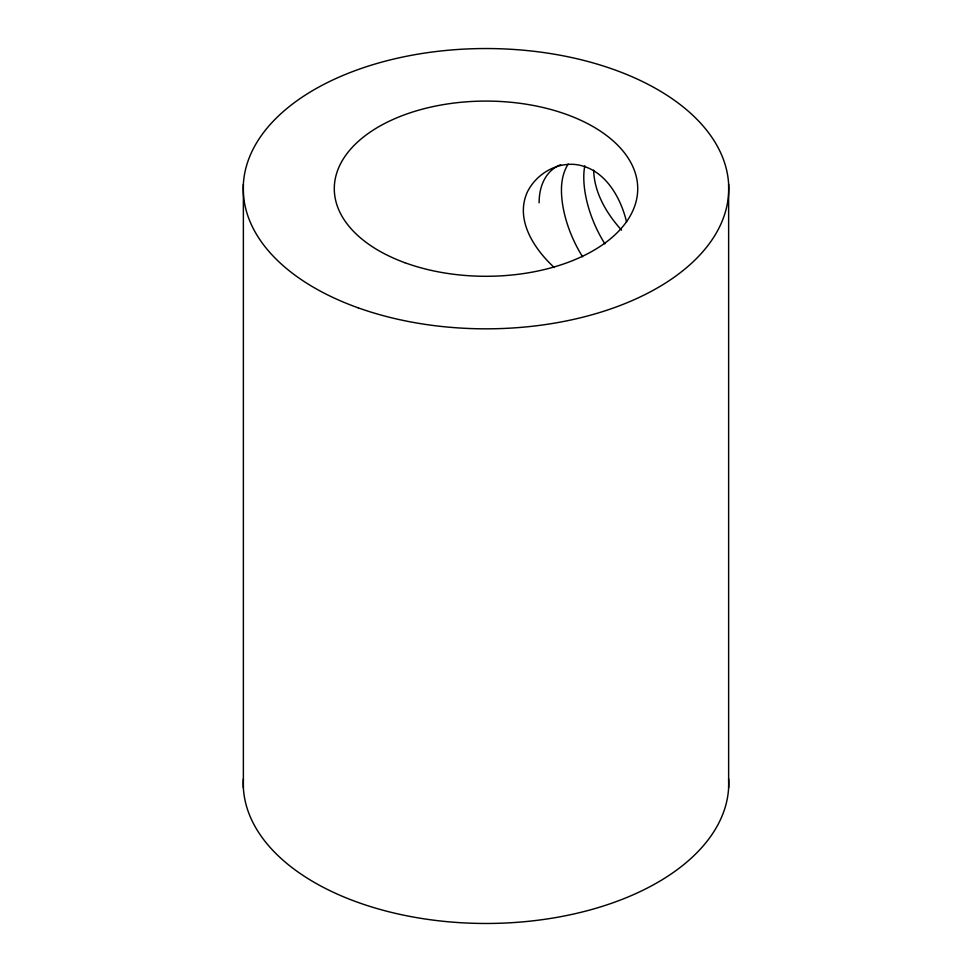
<?xml version="1.0" encoding="UTF-8"?>
<svg xmlns="http://www.w3.org/2000/svg" width="972" height="972" viewBox="0 0 972 972"><rect width="100%" height="100%" fill="white"/><g stroke="black" fill="none" stroke-linecap="round" stroke-linejoin="round"><path stroke-width="1.46" d="M554.271 267.543C534.272 249.039 514.662 219.83 527.419 191.885C536.07 174.486 555.352 162.713 574.914 164.462C603.77 167.524 620.452 196.271 626.563 221.944M621.545 230.145C606.637 213.573 594.281 192.978 593.649 170.149M728.636 184.279L728.636 787.721M243.365 184.279L243.365 787.721M728.636 778.912A242.757 140.15 0 0 1 486 923.473A242.757 140.15 0 0 1 243.365 778.912M568.195 164.074A76.606 48.551 54.6 0 0 561.452 189.953A76.606 39.427 64.9 0 0 582.605 256.802M604.924 243.911A76.606 39.427 64.9 0 1 583.783 177.05A76.606 48.551 54.6 0 1 584.816 165.799M539.12 202.844A76.606 48.551 54.6 0 1 560.674 164.657M358.073 307.796A242.757 140.15 0 0 0 728.636 193.088A242.757 140.15 0 0 0 371.28 65.173A242.757 140.15 0 0 0 358.073 307.796M404.802 262.683A151.717 87.602 0 0 0 637.596 192.286A151.717 87.602 0 0 0 415.603 111.087A151.717 87.602 0 0 0 404.802 262.683"/></g></svg>
